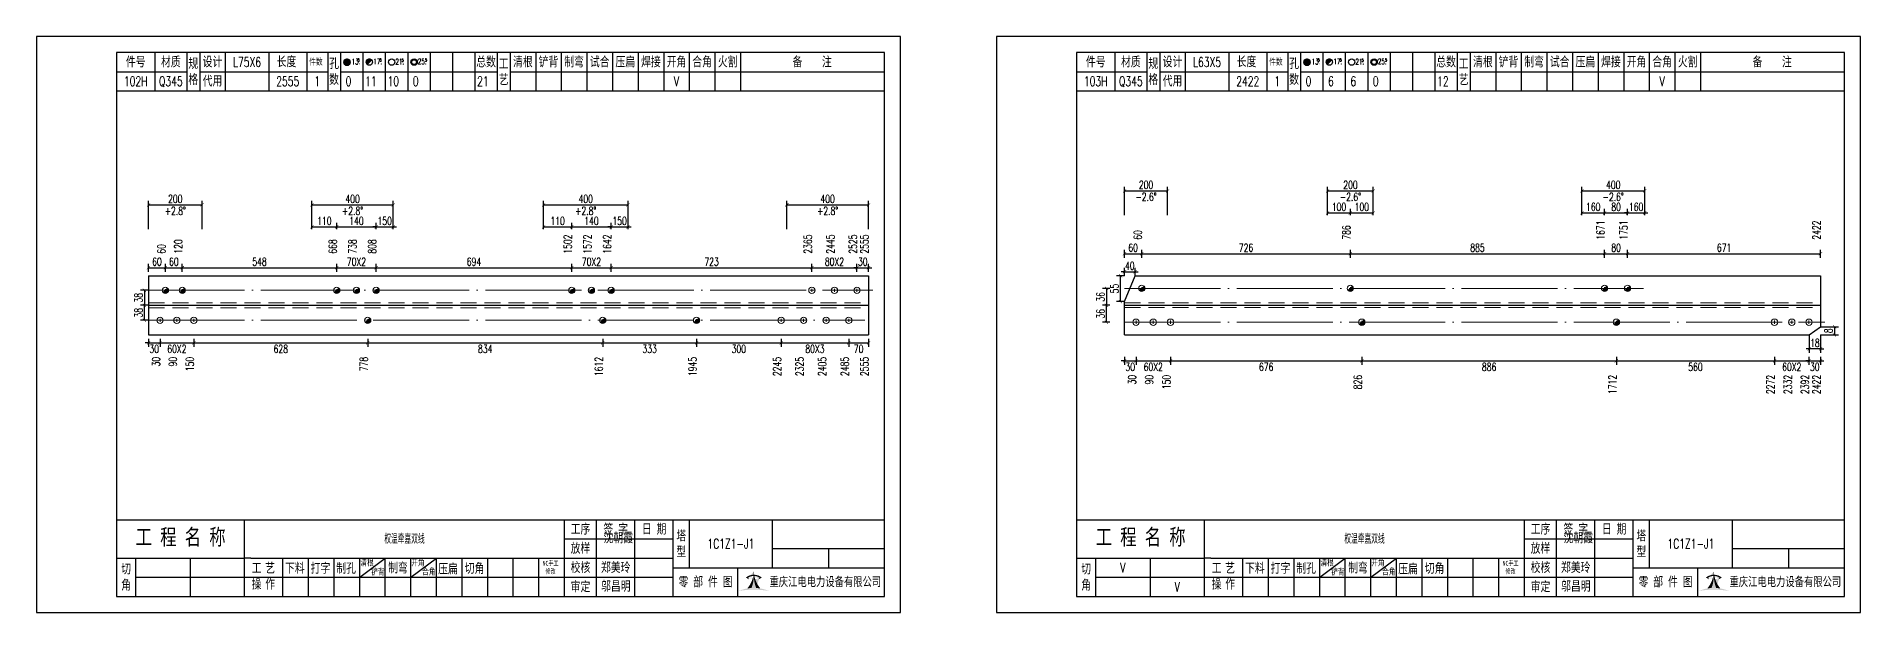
# Model space of a CAD drawing. Header units: millimetres. Extents: x -524 to 9570, y -2481 to 180.
# Drawn here: x 300 to 870, y 0 to 180 of the extents above; entities that cross this region are included whole.
import ezdxf
from ezdxf.enums import TextEntityAlignment as Align

# ---------------------------------------------------------------- set-up
doc = ezdxf.new("R2010")
doc.units = ezdxf.units.MM
doc.header["$LTSCALE"] = 20
doc.header["$PDMODE"] = 1
doc.linetypes.add('DASHDOT2X', pattern=[1.75, 1.5, -0.125, 0, -0.125])
doc.linetypes.add('HIDDEN', pattern=[0.375, 0.25, -0.125])
for name, color, linetype, lineweight in [('1', 7, 'Continuous', 25), ('11', 1, 'Continuous', 13), ('2', 1, 'HIDDEN', 13), ('5', 7, 'Continuous', 13), ('7', 3, 'DASHDOT2X', 13)]:
    doc.layers.add(name, color=color, linetype=linetype, lineweight=lineweight)
doc.styles.get("Standard").update_dxf_attribs({"font": 'simplex', "width": 0.7, "bigfont": 'gbhzfs.shx'})
doc.styles.add('SYMBOL_TXT', font='txt.shx', dxfattribs={"width": 0.6})
doc.styles.add('TITLE_TXT', font='simplex.shx', dxfattribs={"width": 0.75, "height": 2.5, "bigfont": 'gbhzfs.shx'})
doc.dimstyles.new('dimStyle4', dxfattribs={"dimtxt": 2.5, "dimasz": 1, "dimexe": 1.25, "dimexo": 0, "dimgap": 0.63, "dimtad": 2, "dimzin": 0, "dimdsep": 46, "dimtxsty": 'standard', "dimblk": 'ARCHTICK', "dimblk1": 'ARCHTICK', "dimblk2": 'ARCHTICK', "dimcen": 0.09, "dimadec": 0, "dimazin": 0, "dimtfac": 1, "dimtdec": 1, "dimtix": 1, "dimtmove": 2, "dimatfit": 3, "dimfxl": 0, "dimtolj": 1, "dimtzin": 0, "dimarcsym": 0})
doc.dimstyles.get("Standard").update_dxf_attribs({"dimtxt": 2.5, "dimasz": 1, "dimexe": 1.25, "dimexo": 0, "dimgap": 0.63, "dimtad": 1, "dimzin": 0, "dimdsep": 46, "dimtxsty": 'standard', "dimblk": 'ARCHTICK', "dimblk1": 'ARCHTICK', "dimblk2": 'ARCHTICK', "dimcen": 0.09, "dimadec": 0, "dimazin": 0, "dimtfac": 1, "dimtdec": 1, "dimtix": 1, "dimtmove": 2, "dimatfit": 3, "dimfxl": 0, "dimtolj": 1, "dimtzin": 0, "dimarcsym": 0})
pattern_1 = [(0, (-3, 0), (0, 0.0125), [])]

# ---------------------------------------------------------------- blocks, each defined once
blk = doc.blocks.new('M12_HOLE')
h = blk.add_hatch()
h.set_pattern_fill('LINE', scale=0.1, style=0)
h.set_pattern_definition(pattern_1)
h.paths.add_polyline_path([(-5, 0, 1), (-1, 0, 1)])
at = {"color": 7}
blk.add_circle((-3, 0), 2, dxfattribs=at)
at = {"color": 7, "attachment_point": 1, "style": 'SYMBOL_TXT'}
for s, insert, char_height, width in [('13\\f??|b0|i0|c0|p54;.', (-0.1170648347537053, 2.110404609075999), 3.5, 5.707453662650948), ('5', (3.739322910876695, 2.264550918150206), 1.8, 2.930899999712656)]:
    blk.add_mtext(s, dxfattribs=dict(at, insert=insert, char_height=char_height, width=width))
blk = doc.blocks.new('M16_HOLE')
h = blk.add_hatch()
h.set_pattern_fill('LINE', scale=0.1, style=0)
h.set_pattern_definition(pattern_1)
h.paths.add_polyline_path([(-1.585786437626905, 1.414213562373095, 0.668178637919299), (-5, 0, 0.198912367379658), (-4.414213562373095, -1.414213562373095)])
at = {"color": 7}
blk.add_circle((-3, 0), 2, dxfattribs=at)
at = {"color": 7, "attachment_point": 1, "style": 'SYMBOL_TXT'}
for s, insert, char_height, width in [('17.', (-0.443935574240129, 2.13042063441452), 3.5, 6.3164), ('5', (3.564570640825252, 2.25180437378188), 1.8, 1.822)]:
    blk.add_mtext(s, dxfattribs=dict(at, insert=insert, char_height=char_height, width=width))
blk = doc.blocks.new('M20_HOLE')
at = {"color": 7}
blk.add_circle((-3, 0), 2, dxfattribs=at)
at = {"color": 7, "attachment_point": 1, "style": 'SYMBOL_TXT'}
for s, insert, char_height, width in [('21.', (-0.6868754558352066, 2.009036737063269), 3.5, 6.0735), ('5', (3.321630759230175, 2.009036737063269), 1.8, 1.4576)]:
    blk.add_mtext(s, dxfattribs=dict(at, insert=insert, char_height=char_height, width=width))
blk = doc.blocks.new('M24_HOLE')
at = {"color": 7}
for radius in [2, 1.5]:
    blk.add_circle((-3, 0), radius, dxfattribs=at)
at = {"color": 7, "attachment_point": 1, "style": 'SYMBOL_TXT'}
for s, insert, char_height, width in [('25.', (-0.6868754558352066, 2.13042063441452), 3.5, 2.4294), ('5', (3.928980201610216, 2.25180437378188), 1.8, 1.9435)]:
    blk.add_mtext(s, dxfattribs=dict(at, insert=insert, char_height=char_height, width=width))
blk = doc.blocks.new('A$C1E394B87')
for p, q in [((270, 180), (0, 180)), ((0, 180), (0, 0)), ((270, 0), (270, 180)), ((0, 0), (270, 0))]:
    blk.add_line(p, q)
blk = doc.blocks.new('JgCard')
h = blk.add_hatch(color=256)
edge = h.paths.add_edge_path()
edge.add_arc((223.8016524729837, -21.84717885384339), 29.00860721842082, 79.81716678233735, 89.27812697573944)
edge.add_arc((224.5325955616654, -21.84717885384339), 29.00860721842082, 90.72187302426055, 100.1828332176626)
edge.add_arc((224.0279874541857, -3.830853464385541), 11.50536553551401, 89.30709440376557, 113.6959925615352, ccw=False)
edge.add_arc((224.3062605804644, -3.830853464385541), 11.50536553551401, 66.30400743846491, 90.69290559623443, ccw=False)
edge = h.paths.add_edge_path()
edge.add_arc((233.0302112674253, 13.18449056462987), 8.873034629199061, 191.5208225546964, 219.6965150385776)
edge.add_arc((215.3040367672247, 13.18449056462987), 8.873034629199061, 320.3034849614224, 348.4791774453036)
edge.add_arc((214.0326012329333, 11.43447699248611), 10.13453382683302, 338.1301204334909, 359.9154198731663)
edge.add_arc((234.3016468017167, 11.43447699248611), 10.13453382683302, 180.0845801266699, 201.8698795665091)
edge.add_line((225.937925765641, 10.90576856469295), (225.6552856147136, 10.35609493506945))
edge.add_arc((224.1679533083088, 7.853493107532699), 3.957321353349253, 91.41975307934291, 127.4827228769255)
edge.add_arc((215.3040367672247, 13.18449056462987), 8.873034629199061, 351.0860103832611, 357.2867084751834)
edge.add_line((222.396322269009, 10.90576856469295), (222.6789624199364, 10.35609493506945))
edge.add_line((222.6789624199364, 10.35609493506945), (221.7697188924139, 10.86032854938844))
edge.add_line((225.6552856147136, 10.35609493506945), (226.5654915637542, 10.86086227359522))
edge.add_arc((224.2330238305049, 7.883670059543192), 3.536460377387214, 93.80567765797379, 121.2894356209631)
edge.add_arc((224.1012242041452, 7.883670059543192), 3.536460377387214, 58.7105643790368, 86.1943223420262)
edge.add_arc((224.1679533083088, 7.853493107532699), 3.957321353349253, 52.53023982105776, 88.60436076552203)
edge.add_arc((233.0302112674253, 13.18449056462987), 8.873034629199061, 182.7132915248167, 188.9137221835162)
edge.add_line((224.1671240173246, 11.44943760304955), (224.1671240173246, 11.41951638194644))
blk.add_hatch(color=256).paths.add_polyline_path([(224.1671240173246, 11.41951638190653, 0.09534363958971465), (224.8964730213393, 7.65936347788454, -0.02857973389665951), (226.2029576453306, 7.517096850535836, -0.1235627947319866), (224.3359488967444, 11.41233217421416, -0.1204986991669159), (225.937925765641, 10.90576856469295), (225.6552856147136, 10.35609493506945), (226.5654915637542, 10.86086227359522, 0.5402417223769541), (226.575360567148, 10.99431825130466, 0.158715983985349), (224.2643381876442, 11.80964050730302, -0.02706108524003999), (224.1671240173246, 12.76445731824299, -0.02706225299216489), (224.0699034296731, 11.80959959181416, 0.1586661026302013), (221.7598355252794, 10.99377351487396, 0.5401762534625951), (221.7697205382283, 10.86032763670437, -5.881062471050359e-06), (221.7697188924139, 10.86032854938844), (222.6789624199364, 10.35609493506945), (222.396322269009, 10.90576856469295, -0.1204986991669226), (223.9982991379056, 11.41233217421416, -0.1235627947319868), (222.1312903893195, 7.517096850535836, -0.0285797338966575), (223.4377750133108, 7.65936347788454, 0.09534363958971454)])
for p, q in [((265, 175), (25, 175)), ((25, 175), (25, 5)), ((37, 175), (37, 163)), ((47, 175), (47, 163)), ((51, 175), (51, 163)), ((59, 175), (59, 163)), ((72.61005959575064, 175), (72.61005959575061, 163)), ((84.43573710762382, 175), (84.43573710762382, 163)), ((91, 175), (91, 163)), ((95, 175), (95, 163)), ((102, 175), (102, 163)), ((109, 175), (109, 163)), ((116, 175), (116, 163)), ((123, 175), (123, 163)), ((130, 175), (130, 163)), ((137, 175), (137, 163)), ((144, 175), (144, 163)), ((148, 175), (148, 163)), ((156, 175), (156, 163)), ((164, 175), (164, 163)), ((172, 175), (172, 163)), ((180, 175), (180, 163)), ((188, 175), (188, 163)), ((196, 175), (196, 163)), ((204, 175), (204, 163)), ((212, 175), (212, 163)), ((220, 175), (220, 163)), ((265, 5), (265, 175)), ((25, 169), (47, 169)), ((51, 168.9999999999999), (91, 168.9999999999999)), ((95, 168.9999999999999), (144, 168.9999999999999)), ((148, 169), (265, 169)), ((25, 163), (265, 163)), ((25, 29), (265, 29)), ((65, 17), (65, 29)), ((165, 5), (165, 29)), ((175, 5), (175, 29)), ((187, 5), (187, 29)), ((199, 5), (199, 29)), ((204, 29), (204, 14)), ((230, 14), (230, 29)), ((165, 23), (199, 23)), ((230, 20), (265, 20)), ((247.5, 20), (247.5, 14)), ((25, 17), (65, 17)), ((31, 5), (31, 17)), ((48, 17), (48, 5)), ((65, 5), (65, 17)), ((67, 17), (65, 17)), ((67, 17), (165, 17)), ((77, 5), (77, 17)), ((85, 5), (85, 17)), ((93, 5), (93, 17)), ((101, 5), (101, 17)), ((101, 11), (109, 17)), ((109, 5), (109, 17)), ((117, 5), (117, 17)), ((117, 11), (125, 17)), ((125, 5), (125, 17)), ((133, 5), (133, 17)), ((141, 5), (141, 17)), ((149, 5), (149, 17)), ((157, 5), (157, 17)), ((165, 17), (199, 17)), ((199, 14), (265, 14)), ((219.0802760739607, 14), (219.0802760739607, 5)), ((31, 11), (65, 11)), ((65, 11), (165, 11)), ((165, 11), (199, 11)), ((25, 5), (265, 5))]:
    blk.add_line(p, q)
blk.add_lwpolyline([(96.0334779468642, 171.9855941999696, -1), (98.0334779468642, 171.9855941999696, -1)], format="xyb", close=True)
for p in [(65.8050297978753, 166), (145, 96)]:
    blk.add_point(p)
blk.add_blockref('A$C1E394B87', (0, 0))
at = {"xscale": 0.5, "yscale": 0.5, "zscale": 0.5}
for name, p in [('M12_HOLE', (98.5334779468642, 171.9855941999696)), ('M16_HOLE', (105.5, 171.9999999999999)), ('M20_HOLE', (112.5, 171.9999999999999)), ('M24_HOLE', (119.5, 171.9999999999999))]:
    blk.add_blockref(name, p, dxfattribs=at)
at = {"attachment_point": 5, "style": 'TITLE_TXT'}
for s, insert, char_height, width in [('{\\fSimHei|b0|i0|c134|p2;件号}', (31, 172), 3, 15), ('{\\fSimHei|b0|i0|c134|p2;材质}', (42, 172), 3, 8), ('{\\fSimHei|b0|i0|c134|p2;规格}', (49, 169), 3, 4), ('{\\fSimHei|b0|i0|c134|p2;设计}', (55, 171.9999999999999), 3, 8.000000000000014), ('{\\fSimHei|b0|i0|c134|p2;长度}', (78.11684221050325, 172.0531705390044), 3, 8), ('{\\fSimHei|b0|i0|c134|p2;件数}', (87.3041250533895, 171.9999999999999), 2, 8.8244), ('{\\fSimHei|b0|i0|c134|p2;孔数}', (93, 169), 3, 4), ('{\\fSimHei|b0|i0|c134|p2;总数}', (140.5, 171.9999999999999), 3, 7), ('{\\fSimHei|b0|i0|c134|p2;工\\P艺}', (146, 169), 3, 4), ('{\\fSimHei|b0|i0|c134|p2;清根}', (152, 172), 3, 8), ('{\\fSimHei|b0|i0|c134|p2;铲背}', (160, 172), 3, 8), ('{\\fSimHei|b0|i0|c134|p2;制弯}', (168, 172), 3, 8.000000000000028), ('{\\fSimHei|b0|i0|c134|p2;试合}', (176, 172), 3, 8), ('{\\fSimHei|b0|i0|c134|p2;压扁}', (184, 172), 3, 8), ('{\\fSimHei|b0|i0|c134|p2;焊接}', (192, 172), 3, 8), ('{\\fSimHei|b0|i0|c134|p2;开角}', (200, 172), 3, 8.000000000000057), ('{\\fSimHei|b0|i0|c134|p2;合角}', (208, 172), 3, 8), ('{\\fSimHei|b0|i0|c134|p2;火割}', (216, 172), 3, 8), ('{\\fSimHei|b0|i0|c134|p2;备    注}', (242.3967818627186, 171.9765054582008), 3, 22), ('{\\fSimHei|b0|i0|c134|p2;代用}', (55, 166), 3, 8), ('{\\fSimHei|b0|i0|c134|p2;工 程 名 称}', (45.04268864723963, 23.33842704880232), 5, 47.33333333333334), ('{\\fSimHei|b0|i0|c134|p2;工序}', (170, 26), 3, 10), ('{\\fSimHei|b0|i0|c134|p2;签 字}', (181, 26), 3, 12), ('{\\fSimHei|b0|i0|c134|p2;^I沈朝霞}', (181.0520504248258, 23.27747906449889), 3, 12), ('{\\fSimHei|b0|i0|c134|p2;日 期}', (193, 26), 3, 12), ('{\\fSimHei|b0|i0|c134|p2;塔\\P型}', (201.5, 21.5), 3, 5.000000000000028), ('{\\fSimHei|b0|i0|c134|p2;放样}', (170, 20), 3, 10), ('{\\fSimHei|b0|i0|c134|p2;切\\P角}', (28, 11), 3, 6.000000000000004), ('{\\fSimHei|b0|i0|c134|p2;工\\P操}', (68.78408056366106, 11.29930144135182), 3, 6.000000000000004), ('{\\fSimHei|b0|i0|c134|p2;艺\\P作}', (73.01340619218274, 11.29930144135182), 3, 6.000000000000004), ('{\\fSimHei|b0|i0|c134|p2;下料}', (80.74376492044746, 13.75191016783555), 3, 8), ('{\\fSimHei|b0|i0|c134|p2;打字}', (88.74376492044746, 13.75191016783555), 3, 8), ('{\\fSimHei|b0|i0|c134|p2;制孔}', (96.74376492044746, 13.75191016783555), 3, 8.000000000000028), ('{\\fSimHei|b0|i0|c134|p2;清根}', (103.3080888185272, 15.56254542211099), 2, 8), ('{\\fSimHei|b0|i0|c134|p2;铲背}', (106.6982872637203, 12.58010217278223), 2, 8), ('{\\fSimHei|b0|i0|c134|p2;制弯}', (112.9524832210667, 13.86807755023182), 3, 8.000000000000028), ('{\\fSimHei|b0|i0|c134|p2;开角}', (119.2123351337376, 15.54156681030855), 2, 8.000000000000057), ('{\\fSimHei|b0|i0|c134|p2;合角}', (122.601153766583, 12.67610618408509), 2, 8), ('{\\fSimHei|b0|i0|c134|p2;压扁}', (128.5896913500159, 13.56672241423536), 3, 8), ('{\\fSimHei|b0|i0|c134|p2;切角}', (136.8970089545677, 13.6938446517654), 3, 8), ('{\\fSimHei|b0|i0|c134|p2;NC手工修改}', (160.6311373906198, 14.05820252967675), 1.5, 6.204069777279955), ('{\\fSimHei|b0|i0|c134|p2;校核}', (170, 14), 3, 10.00000000000003), ('{\\fSimHei|b0|i0|c134|p2;郑美玲}', (181, 14), 3, 12), ('{\\fSimHei|b0|i0|c134|p2;零 部 件 图}', (209.0827348158753, 9.5), 3, 30.76131175444226), ('{\\fSimHei|b0|i0|c134|p2;重庆江电电力设备有限公司}', (246.5086378857131, 9.475432444103376), 2.772000000000001, 63.29400000000002), ('{\\fSimHei|b0|i0|c134|p2;审定}', (170, 8), 3, 10), ('{\\fSimHei|b0|i0|c134|p2;邬昌明}', (181.0428184060297, 8.12303372435349), 3, 12)]:
    blk.add_mtext(s, dxfattribs=dict(at, insert=insert, char_height=char_height, width=width))
blk = doc.blocks.new('M20')
for p, q in [((-0.5, 0), (0.5, 0)), ((0, -0.5), (0, 0.5))]:
    blk.add_line(p, q)
blk.add_circle((0, 0), 1)
blk = doc.blocks.new('M16')
for p, q in [((-0.7071067811865476, -0.7071067811865476), (0.7071067811865475, 0.7071067811865475)), ((-0.4, 4.898425415289509e-17), (0.4, 0)), ((2.449212707644755e-17, 0.4), (0, -0.4))]:
    blk.add_line(p, q)
blk.add_circle((0, 0), 1)
for centre, radius, end in [((0, 0), 0.8, 45.00000000000001), ((0, 0), 0.6, 45.00000000000001), ((0, 0), 0.4, 45.00000000000001), ((-5.551115123125783e-17, -5.551115123125783e-17), 0.2, 45)]:
    blk.add_arc(centre, radius, 225, end)
blk = doc.blocks.new('_ArchTick')
at = {"color": 0, "linetype": 'ByBlock', "const_width": 0.15}
blk.add_lwpolyline([(-0.5, -0.5), (0.5, 0.5)], dxfattribs=at)
blk = doc.blocks.new('*D43')
at = {"layer": '11', "color": 0, "lineweight": -2}
for p, q in [((335, 85.5), (335, 83)), ((338.6, 85.5), (338.6, 83)), ((335, 84.25), (334, 84.25)), ((335, 84.25), (338.6, 84.25)), ((338.6, 84.25), (339.6, 84.25))]:
    blk.add_line(p, q, dxfattribs=at)
at = {"layer": 'Defpoints', "color": 0}
for p in [(335, 85.5), (338.6, 85.5), (338.6, 84.25)]:
    blk.add_point(p, dxfattribs=at)
at = {"layer": '11', "color": 0, "lineweight": -2}
blk.add_blockref('_ArchTick', (335, 84.25), dxfattribs=at)
at = {"layer": '11', "color": 0, "lineweight": -2, "rotation": 180}
blk.add_blockref('_ArchTick', (338.6, 84.25), dxfattribs=at)
at = {"layer": '11', "color": 0, "insert": (336.8, 82.37), "char_height": 2.5, "attachment_point": 5}
blk.add_mtext('\\A1;30', dxfattribs=at)
blk = doc.blocks.new('*D44')
at = {"layer": '11', "color": 0, "lineweight": -2}
for p, q in [((338.6, 85.5), (338.6, 83)), ((349.1670599082921, 85.5), (349.1670599082921, 83)), ((338.6, 84.25), (349.1670599082921, 84.25))]:
    blk.add_line(p, q, dxfattribs=at)
at = {"layer": 'Defpoints', "color": 0}
for p in [(338.6, 85.5), (349.1670599082921, 85.5), (349.1670599082921, 84.25)]:
    blk.add_point(p, dxfattribs=at)
at = {"layer": '11', "color": 0, "lineweight": -2, "rotation": 180}
blk.add_blockref('_ArchTick', (338.6, 84.25), dxfattribs=at)
at = {"layer": '11', "color": 0, "lineweight": -2}
blk.add_blockref('_ArchTick', (349.1670599082921, 84.25), dxfattribs=at)
at = {"layer": '11', "color": 0, "insert": (343.8835299541461, 82.37), "char_height": 2.5, "attachment_point": 5}
blk.add_mtext('\\A1;60X2', dxfattribs=at)
blk = doc.blocks.new('*D45')
at = {"layer": '11', "color": 0, "lineweight": -2}
for p, q in [((349.1670599082921, 85.5), (349.1670599082921, 83)), ((403.5097717387604, 85.5), (403.5097717387604, 83)), ((349.1670599082921, 84.25), (403.5097717387604, 84.25))]:
    blk.add_line(p, q, dxfattribs=at)
at = {"layer": 'Defpoints', "color": 0}
for p in [(349.1670599082921, 85.5), (403.5097717387604, 85.5), (403.5097717387604, 84.25)]:
    blk.add_point(p, dxfattribs=at)
at = {"layer": '11', "color": 0, "lineweight": -2, "rotation": 180}
blk.add_blockref('_ArchTick', (349.1670599082921, 84.25), dxfattribs=at)
at = {"layer": '11', "color": 0, "lineweight": -2}
blk.add_blockref('_ArchTick', (403.5097717387604, 84.25), dxfattribs=at)
at = {"layer": '11', "color": 0, "insert": (376.3384158235262, 82.37), "char_height": 2.5, "attachment_point": 5}
blk.add_mtext('\\A1;628', dxfattribs=at)
blk = doc.blocks.new('*D46')
at = {"layer": '11', "color": 0, "lineweight": -2}
for p, q in [((403.5097717387604, 85.5), (403.5097717387604, 83)), ((476.9508381013904, 85.5), (476.9508381013904, 83)), ((403.5097717387604, 84.25), (476.9508381013904, 84.25))]:
    blk.add_line(p, q, dxfattribs=at)
at = {"layer": 'Defpoints', "color": 0}
for p in [(403.5097717387604, 85.5), (476.9508381013904, 85.5), (476.9508381013904, 84.25)]:
    blk.add_point(p, dxfattribs=at)
at = {"layer": '11', "color": 0, "lineweight": -2, "rotation": 180}
blk.add_blockref('_ArchTick', (403.5097717387604, 84.25), dxfattribs=at)
at = {"layer": '11', "color": 0, "lineweight": -2}
blk.add_blockref('_ArchTick', (476.9508381013904, 84.25), dxfattribs=at)
at = {"layer": '11', "color": 0, "insert": (440.2303049200754, 82.37), "char_height": 2.5, "attachment_point": 5}
blk.add_mtext('\\A1;834', dxfattribs=at)
blk = doc.blocks.new('*D47')
at = {"layer": '11', "color": 0, "lineweight": -2}
for p, q in [((476.9508381013904, 85.5), (476.9508381013904, 83)), ((506.274429346901, 85.5), (506.274429346901, 83)), ((476.9508381013904, 84.25), (506.274429346901, 84.25))]:
    blk.add_line(p, q, dxfattribs=at)
at = {"layer": 'Defpoints', "color": 0}
for p in [(476.9508381013904, 85.5), (506.274429346901, 85.5), (506.274429346901, 84.25)]:
    blk.add_point(p, dxfattribs=at)
at = {"layer": '11', "color": 0, "lineweight": -2, "rotation": 180}
blk.add_blockref('_ArchTick', (476.9508381013904, 84.25), dxfattribs=at)
at = {"layer": '11', "color": 0, "lineweight": -2}
blk.add_blockref('_ArchTick', (506.274429346901, 84.25), dxfattribs=at)
at = {"layer": '11', "color": 0, "insert": (491.6126337241457, 82.37), "char_height": 2.5, "attachment_point": 5}
blk.add_mtext('\\A1;333', dxfattribs=at)
blk = doc.blocks.new('*D48')
at = {"layer": '11', "color": 0, "lineweight": -2}
for p, q in [((506.274429346901, 85.5), (506.274429346901, 83)), ((532.6920791176312, 85.5), (532.6920791176312, 83)), ((506.274429346901, 84.25), (532.6920791176312, 84.25))]:
    blk.add_line(p, q, dxfattribs=at)
at = {"layer": 'Defpoints', "color": 0}
for p in [(506.274429346901, 85.5), (532.6920791176312, 85.5), (532.6920791176312, 84.25)]:
    blk.add_point(p, dxfattribs=at)
at = {"layer": '11', "color": 0, "lineweight": -2, "rotation": 180}
blk.add_blockref('_ArchTick', (506.274429346901, 84.25), dxfattribs=at)
at = {"layer": '11', "color": 0, "lineweight": -2}
blk.add_blockref('_ArchTick', (532.6920791176312, 84.25), dxfattribs=at)
at = {"layer": '11', "color": 0, "insert": (519.4832542322661, 82.37), "char_height": 2.5, "attachment_point": 5}
blk.add_mtext('\\A1;300', dxfattribs=at)
blk = doc.blocks.new('*D49')
at = {"layer": '11', "color": 0, "lineweight": -2}
for p, q in [((532.6920791176312, 85.5), (532.6920791176312, 83)), ((553.8261989342154, 85.5), (553.8261989342154, 83)), ((532.6920791176312, 84.25), (553.8261989342154, 84.25))]:
    blk.add_line(p, q, dxfattribs=at)
at = {"layer": 'Defpoints', "color": 0}
for p in [(532.6920791176312, 85.5), (553.8261989342154, 85.5), (553.8261989342154, 84.25)]:
    blk.add_point(p, dxfattribs=at)
at = {"layer": '11', "color": 0, "lineweight": -2, "rotation": 180}
blk.add_blockref('_ArchTick', (532.6920791176312, 84.25), dxfattribs=at)
at = {"layer": '11', "color": 0, "lineweight": -2}
blk.add_blockref('_ArchTick', (553.8261989342154, 84.25), dxfattribs=at)
at = {"layer": '11', "color": 0, "insert": (543.2591390259233, 82.37), "char_height": 2.5, "attachment_point": 5}
blk.add_mtext('\\A1;80X3', dxfattribs=at)
blk = doc.blocks.new('*D50')
at = {"layer": '11', "color": 0, "lineweight": -2}
for p, q in [((553.8261989342154, 85.5), (553.8261989342154, 83)), ((560, 85.5), (560, 83)), ((553.8261989342154, 84.25), (560, 84.25))]:
    blk.add_line(p, q, dxfattribs=at)
at = {"layer": 'Defpoints', "color": 0}
for p in [(553.8261989342154, 85.5), (560, 85.5), (560, 84.25)]:
    blk.add_point(p, dxfattribs=at)
at = {"layer": '11', "color": 0, "lineweight": -2, "rotation": 180}
blk.add_blockref('_ArchTick', (553.8261989342154, 84.25), dxfattribs=at)
at = {"layer": '11', "color": 0, "lineweight": -2}
blk.add_blockref('_ArchTick', (560, 84.25), dxfattribs=at)
at = {"layer": '11', "color": 0, "insert": (556.9130994671077, 82.37), "char_height": 2.5, "attachment_point": 5}
blk.add_mtext('\\A1;70', dxfattribs=at)
blk = doc.blocks.new('*D59')
at = {"layer": '11', "color": 0, "lineweight": -2}
for p, q in [((556.4, 106.5), (556.4, 109)), ((560, 106.5), (560, 109)), ((556.4, 107.75), (555.4, 107.75)), ((556.4, 107.75), (560, 107.75)), ((560, 107.75), (561, 107.75))]:
    blk.add_line(p, q, dxfattribs=at)
at = {"layer": 'Defpoints', "color": 0}
for p in [(556.4, 106.5), (560, 107.75), (560, 106.5)]:
    blk.add_point(p, dxfattribs=at)
at = {"layer": '11', "color": 0, "lineweight": -2}
blk.add_blockref('_ArchTick', (556.4, 107.75), dxfattribs=at)
at = {"layer": '11', "color": 0, "lineweight": -2, "rotation": 180}
blk.add_blockref('_ArchTick', (560, 107.75), dxfattribs=at)
at = {"layer": '11', "color": 0, "insert": (558.2, 109.63), "char_height": 2.5, "attachment_point": 5}
blk.add_mtext('\\A1;30', dxfattribs=at)
blk = doc.blocks.new('*D61')
at = {"layer": '1', "color": 0, "lineweight": -2}
for p, q in [((334.75, 100.6866666666667), (332.5, 100.6866666666667)), ((333.75, 100.6866666666667), (333.75, 96)), ((334.75, 96), (332.5, 96))]:
    blk.add_line(p, q, dxfattribs=at)
at = {"layer": 'Defpoints', "color": 0}
for p in [(334.75, 100.6866666666667), (333.75, 96), (334.75, 96)]:
    blk.add_point(p, dxfattribs=at)
at = {"layer": '1', "color": 0, "lineweight": -2}
for p, rotation in [((333.75, 100.6866666666667), 90), ((333.75, 96), 270)]:
    blk.add_blockref('_ArchTick', p, dxfattribs=dict(at, rotation=rotation))
at = {"layer": '1', "color": 0, "insert": (331.87, 98.34333333333339), "char_height": 2.5, "attachment_point": 5, "rotation": 90}
blk.add_mtext('\\A1;38', dxfattribs=at)
blk = doc.blocks.new('*D68')
at = {"layer": '1', "color": 0, "lineweight": -2}
for p, q in [((406.1515367158335, 120.5), (405.1515367158335, 120.5)), ((406.1515367158335, 119.75), (406.1515367158335, 121.75)), ((406.1515367158335, 120.5), (411.467647209485, 120.5)), ((411.467647209485, 119.75), (411.467647209485, 121.75)), ((411.467647209485, 120.5), (412.467647209485, 120.5))]:
    blk.add_line(p, q, dxfattribs=at)
at = {"layer": 'Defpoints', "color": 0}
for p in [(406.1515367158335, 119.75), (411.467647209485, 120.5), (411.467647209485, 119.75)]:
    blk.add_point(p, dxfattribs=at)
at = {"layer": '1', "color": 0, "lineweight": -2}
blk.add_blockref('_ArchTick', (406.1515367158335, 120.5), dxfattribs=at)
at = {"layer": '1', "color": 0, "lineweight": -2, "rotation": 180}
blk.add_blockref('_ArchTick', (411.467647209485, 120.5), dxfattribs=at)
at = {"layer": '1', "color": 0, "insert": (408.8095919626592, 122.38), "char_height": 2.5, "attachment_point": 5}
blk.add_mtext('\\A1;150', dxfattribs=at)
blk = doc.blocks.new('*D72')
at = {"layer": '1', "color": 0, "lineweight": -2}
for p, q in [((479.5926030784635, 120.5), (478.5926030784635, 120.5)), ((479.5926030784635, 119.75), (479.5926030784635, 121.75)), ((479.5926030784635, 120.5), (484.8532352790515, 120.5)), ((484.8532352790515, 119.75), (484.8532352790515, 121.75)), ((484.8532352790515, 120.5), (485.8532352790515, 120.5))]:
    blk.add_line(p, q, dxfattribs=at)
at = {"layer": 'Defpoints', "color": 0}
for p in [(479.5926030784635, 119.75), (484.8532352790515, 120.5), (484.8532352790515, 119.75)]:
    blk.add_point(p, dxfattribs=at)
at = {"layer": '1', "color": 0, "lineweight": -2}
blk.add_blockref('_ArchTick', (479.5926030784635, 120.5), dxfattribs=at)
at = {"layer": '1', "color": 0, "lineweight": -2, "rotation": 180}
blk.add_blockref('_ArchTick', (484.8532352790515, 120.5), dxfattribs=at)
at = {"layer": '1', "color": 0, "insert": (482.2229191787575, 122.38), "char_height": 2.5, "attachment_point": 5}
blk.add_mtext('\\A1;150', dxfattribs=at)
blk = doc.blocks.new('*D75')
at = {"layer": '11', "color": 0, "lineweight": -2}
for p, q in [((640, 79.875), (640, 77.375)), ((643.6, 79.875), (643.6, 77.375)), ((640, 78.625), (639, 78.625)), ((640, 78.625), (643.6, 78.625)), ((643.6, 78.625), (644.6, 78.625))]:
    blk.add_line(p, q, dxfattribs=at)
at = {"layer": 'Defpoints', "color": 0}
for p in [(640, 79.875), (643.6, 79.875), (643.6, 78.625)]:
    blk.add_point(p, dxfattribs=at)
at = {"layer": '11', "color": 0, "lineweight": -2}
blk.add_blockref('_ArchTick', (640, 78.625), dxfattribs=at)
at = {"layer": '11', "color": 0, "lineweight": -2, "rotation": 180}
blk.add_blockref('_ArchTick', (643.6, 78.625), dxfattribs=at)
at = {"layer": '11', "color": 0, "insert": (641.8, 76.745), "char_height": 2.5, "attachment_point": 5}
blk.add_mtext('\\A1;30', dxfattribs=at)
blk = doc.blocks.new('*D76')
at = {"layer": '11', "color": 0, "lineweight": -2}
for p, q in [((643.6, 79.875), (643.6, 77.375)), ((654.3740993747375, 79.875), (654.3740993747375, 77.375)), ((643.6, 78.625), (654.3740993747375, 78.625))]:
    blk.add_line(p, q, dxfattribs=at)
at = {"layer": 'Defpoints', "color": 0}
for p in [(643.6, 79.875), (654.3740993747375, 79.875), (654.3740993747375, 78.625)]:
    blk.add_point(p, dxfattribs=at)
at = {"layer": '11', "color": 0, "lineweight": -2, "rotation": 180}
blk.add_blockref('_ArchTick', (643.6, 78.625), dxfattribs=at)
at = {"layer": '11', "color": 0, "lineweight": -2}
blk.add_blockref('_ArchTick', (654.3740993747375, 78.625), dxfattribs=at)
at = {"layer": '11', "color": 0, "insert": (648.9870496873688, 76.745), "char_height": 2.5, "attachment_point": 5}
blk.add_mtext('\\A1;60X2', dxfattribs=at)
blk = doc.blocks.new('*D77')
at = {"layer": '11', "color": 0, "lineweight": -2}
for p, q in [((654.3740993747375, 79.875), (654.3740993747375, 77.375)), ((714.1617173627762, 79.875), (714.1617173627762, 77.375)), ((654.3740993747375, 78.625), (714.1617173627762, 78.625))]:
    blk.add_line(p, q, dxfattribs=at)
at = {"layer": 'Defpoints', "color": 0}
for p in [(654.3740993747375, 79.875), (714.1617173627762, 79.875), (714.1617173627762, 78.625)]:
    blk.add_point(p, dxfattribs=at)
at = {"layer": '11', "color": 0, "lineweight": -2, "rotation": 180}
blk.add_blockref('_ArchTick', (654.3740993747375, 78.625), dxfattribs=at)
at = {"layer": '11', "color": 0, "lineweight": -2}
blk.add_blockref('_ArchTick', (714.1617173627762, 78.625), dxfattribs=at)
at = {"layer": '11', "color": 0, "insert": (684.2679083687569, 76.745), "char_height": 2.5, "attachment_point": 5}
blk.add_mtext('\\A1;676', dxfattribs=at)
blk = doc.blocks.new('*D78')
at = {"layer": '11', "color": 0, "lineweight": -2}
for p, q in [((714.1617173627762, 79.875), (714.1617173627762, 77.375)), ((793.7104844129212, 79.875), (793.7104844129212, 77.375)), ((714.1617173627762, 78.625), (793.7104844129212, 78.625))]:
    blk.add_line(p, q, dxfattribs=at)
at = {"layer": 'Defpoints', "color": 0}
for p in [(714.1617173627762, 79.875), (793.7104844129212, 79.875), (793.7104844129212, 78.625)]:
    blk.add_point(p, dxfattribs=at)
at = {"layer": '11', "color": 0, "lineweight": -2, "rotation": 180}
blk.add_blockref('_ArchTick', (714.1617173627762, 78.625), dxfattribs=at)
at = {"layer": '11', "color": 0, "lineweight": -2}
blk.add_blockref('_ArchTick', (793.7104844129212, 78.625), dxfattribs=at)
at = {"layer": '11', "color": 0, "insert": (753.9361008878487, 76.745), "char_height": 2.5, "attachment_point": 5}
blk.add_mtext('\\A1;886', dxfattribs=at)
blk = doc.blocks.new('*D79')
at = {"layer": '11', "color": 0, "lineweight": -2}
for p, q in [((793.7104844129212, 79.875), (793.7104844129212, 77.375)), ((843.1259006252626, 79.875), (843.1259006252626, 77.375)), ((793.7104844129212, 78.625), (843.1259006252626, 78.625))]:
    blk.add_line(p, q, dxfattribs=at)
at = {"layer": 'Defpoints', "color": 0}
for p in [(793.7104844129212, 79.875), (843.1259006252626, 79.875), (843.1259006252626, 78.625)]:
    blk.add_point(p, dxfattribs=at)
at = {"layer": '11', "color": 0, "lineweight": -2, "rotation": 180}
blk.add_blockref('_ArchTick', (793.7104844129212, 78.625), dxfattribs=at)
at = {"layer": '11', "color": 0, "lineweight": -2}
blk.add_blockref('_ArchTick', (843.1259006252626, 78.625), dxfattribs=at)
at = {"layer": '11', "color": 0, "insert": (818.4181925190919, 76.745), "char_height": 2.5, "attachment_point": 5}
blk.add_mtext('\\A1;560', dxfattribs=at)
blk = doc.blocks.new('*D80')
at = {"layer": '11', "color": 0, "lineweight": -2}
for p, q in [((843.1259006252626, 79.875), (843.1259006252626, 77.375)), ((853.9000000000001, 79.875), (853.9000000000001, 77.375)), ((843.1259006252626, 78.625), (853.9000000000001, 78.625))]:
    blk.add_line(p, q, dxfattribs=at)
at = {"layer": 'Defpoints', "color": 0}
for p in [(843.1259006252626, 79.875), (853.9000000000001, 79.875), (853.9000000000001, 78.625)]:
    blk.add_point(p, dxfattribs=at)
at = {"layer": '11', "color": 0, "lineweight": -2, "rotation": 180}
blk.add_blockref('_ArchTick', (843.1259006252626, 78.625), dxfattribs=at)
at = {"layer": '11', "color": 0, "lineweight": -2}
blk.add_blockref('_ArchTick', (853.9000000000001, 78.625), dxfattribs=at)
at = {"layer": '11', "color": 0, "insert": (848.5129503126313, 76.745), "char_height": 2.5, "attachment_point": 5}
blk.add_mtext('\\A1;60X2', dxfattribs=at)
blk = doc.blocks.new('*D81')
at = {"layer": '11', "color": 0, "lineweight": -2}
for p, q in [((853.9000000000001, 79.875), (853.9000000000001, 77.375)), ((857.5, 79.875), (857.5, 77.375)), ((853.9000000000001, 78.625), (852.9000000000001, 78.625)), ((853.9000000000001, 78.625), (857.5, 78.625)), ((857.5, 78.625), (858.5, 78.625))]:
    blk.add_line(p, q, dxfattribs=at)
at = {"layer": 'Defpoints', "color": 0}
for p in [(853.9000000000001, 79.875), (857.5, 79.875), (857.5, 78.625)]:
    blk.add_point(p, dxfattribs=at)
at = {"layer": '11', "color": 0, "lineweight": -2}
blk.add_blockref('_ArchTick', (853.9000000000001, 78.625), dxfattribs=at)
at = {"layer": '11', "color": 0, "lineweight": -2, "rotation": 180}
blk.add_blockref('_ArchTick', (857.5, 78.625), dxfattribs=at)
at = {"layer": '11', "color": 0, "insert": (855.7, 76.745), "char_height": 2.5, "attachment_point": 5}
blk.add_mtext('\\A1;30', dxfattribs=at)
blk = doc.blocks.new('*D88')
at = {"layer": '11', "color": 0, "lineweight": -2}
for p, q in [((640, 106.5), (639, 106.5)), ((640, 105.25), (640, 107.75)), ((640, 106.5), (643.3070002553868, 106.5)), ((643.3070002553868, 105.25), (643.3070002553868, 107.75)), ((643.3070002553868, 106.5), (644.3070002553868, 106.5))]:
    blk.add_line(p, q, dxfattribs=at)
at = {"layer": 'Defpoints', "color": 0}
for p in [(640, 105.25), (643.3070002553868, 106.5), (643.3070002553868, 105.25)]:
    blk.add_point(p, dxfattribs=at)
at = {"layer": '11', "color": 0, "lineweight": -2}
blk.add_blockref('_ArchTick', (640, 106.5), dxfattribs=at)
at = {"layer": '11', "color": 0, "lineweight": -2, "rotation": 180}
blk.add_blockref('_ArchTick', (643.3070002553868, 106.5), dxfattribs=at)
at = {"layer": '11', "color": 0, "insert": (641.6535001276934, 108.38), "char_height": 2.5, "attachment_point": 5}
blk.add_mtext('\\A1;40', dxfattribs=at)
blk = doc.blocks.new('*D89')
at = {"layer": '11', "color": 0, "lineweight": -2}
for p, q in [((857.5, 89.31362107614405), (863.125, 89.31362107614405)), ((857.5, 86.75), (863.125, 86.75)), ((861.875, 89.31362107614405), (861.875, 86.75))]:
    blk.add_line(p, q, dxfattribs=at)
at = {"layer": 'Defpoints', "color": 0}
for p in [(857.5, 89.31362107614405), (857.5, 86.75), (861.875, 86.75)]:
    blk.add_point(p, dxfattribs=at)
at = {"layer": '11', "color": 0, "lineweight": -2}
for p, rotation in [((861.875, 89.31362107614405), 90), ((861.875, 86.75), 270)]:
    blk.add_blockref('_ArchTick', p, dxfattribs=dict(at, rotation=rotation))
at = {"layer": '11', "color": 0, "insert": (859.995, 88.03181053807215), "char_height": 2.5, "attachment_point": 5, "rotation": 90}
blk.add_mtext('\\A1;8', dxfattribs=at)
blk = doc.blocks.new('*D90')
at = {"layer": '11', "color": 0, "lineweight": -2}
for p, q in [((853.9761904761905, 86.75), (853.9761904761905, 81.125)), ((857.5, 86.75), (857.5, 81.125)), ((853.9761904761905, 82.375), (852.9761904761905, 82.375)), ((857.5, 82.375), (853.9761904761905, 82.375)), ((857.5, 82.375), (858.5, 82.375))]:
    blk.add_line(p, q, dxfattribs=at)
at = {"layer": 'Defpoints', "color": 0}
for p in [(853.9761904761905, 86.75), (857.5, 86.75), (853.9761904761905, 82.375)]:
    blk.add_point(p, dxfattribs=at)
at = {"layer": '11', "color": 0, "lineweight": -2}
blk.add_blockref('_ArchTick', (853.9761904761905, 82.375), dxfattribs=at)
at = {"layer": '11', "color": 0, "lineweight": -2, "rotation": 180}
blk.add_blockref('_ArchTick', (857.5, 82.375), dxfattribs=at)
at = {"layer": '11', "color": 0, "insert": (855.7380952380952, 84.255), "char_height": 2.5, "attachment_point": 5}
blk.add_mtext('\\A1;18', dxfattribs=at)
blk = doc.blocks.new('*D92')
at = {"layer": '1', "color": 0, "lineweight": -2}
for p, q in [((635.375, 101.2857142857143), (633.125, 101.2857142857143)), ((634.375, 101.2857142857143), (634.375, 96)), ((635.375, 96), (633.125, 96))]:
    blk.add_line(p, q, dxfattribs=at)
at = {"layer": 'Defpoints', "color": 0}
for p in [(635.375, 101.2857142857143), (634.375, 96), (635.375, 96)]:
    blk.add_point(p, dxfattribs=at)
at = {"layer": '1', "color": 0, "lineweight": -2}
for p, rotation in [((634.375, 101.2857142857143), 90), ((634.375, 96), 270)]:
    blk.add_blockref('_ArchTick', p, dxfattribs=dict(at, rotation=rotation))
at = {"layer": '1', "color": 0, "insert": (632.495, 98.64285714285724), "char_height": 2.5, "attachment_point": 5, "rotation": 90}
blk.add_mtext('\\A1;36', dxfattribs=at)
blk = doc.blocks.new('*D101')
at = {"layer": '1', "color": 0, "lineweight": -2}
for p, q in [((797.2120667097109, 124.125), (797.2120667097109, 126.125)), ((802.5570047393378, 124.125), (802.5570047393378, 126.125)), ((797.2120667097109, 124.875), (796.2120667097109, 124.875)), ((797.2120667097109, 124.875), (802.5570047393378, 124.875)), ((802.5570047393378, 124.875), (803.5570047393378, 124.875))]:
    blk.add_line(p, q, dxfattribs=at)
at = {"layer": 'Defpoints', "color": 0}
for p in [(797.2120667097109, 124.125), (802.5570047393378, 124.875), (802.5570047393378, 124.125)]:
    blk.add_point(p, dxfattribs=at)
at = {"layer": '1', "color": 0, "lineweight": -2}
blk.add_blockref('_ArchTick', (797.2120667097109, 124.875), dxfattribs=at)
at = {"layer": '1', "color": 0, "lineweight": -2, "rotation": 180}
blk.add_blockref('_ArchTick', (802.5570047393378, 124.875), dxfattribs=at)
at = {"layer": '1', "color": 0, "insert": (799.8845357245243, 126.755), "char_height": 2.5, "attachment_point": 5}
blk.add_mtext('\\A1;160', dxfattribs=at)

msp = doc.modelspace()

# ---------------------------------------------------------------- linework, layer by layer
at = {"layer": '1'}
for p, q in [((335, 105.25), (335, 86.75)), ((335, 105.25), (560, 105.25)), ((560, 105.25), (560, 86.75)), ((640, 97.17460317460318), (643.3070002553868, 105.25)), ((643.3070002553868, 105.25), (857.5, 105.25)), ((857.5, 105.25), (857.5, 96)), ((640, 96), (640, 97.17460317460318)), ((335, 96), (560, 96)), ((640, 86.75), (640, 96)), ((640, 96), (857.5, 96)), ((857.5, 96), (857.5, 89.31362107614405)), ((335, 86.75), (560, 86.75)), ((640, 86.75), (853.9761904761905, 86.75)), ((853.9761904761905, 86.75), (857.5, 89.31362107614405))]:
    msp.add_line(p, q, dxfattribs=at)
at = {"layer": '2'}
for p, q in [((335, 96.74), (560, 96.74)), ((335, 95.26), (560, 95.26)), ((640, 96.73412698412699), (857.5, 96.73412698412699)), ((640, 95.26587301587301), (857.5, 95.26587301587301))]:
    msp.add_line(p, q, dxfattribs=at)
at = {"layer": '7'}
for p, q in [((335, 100.6866666666667), (561.4, 100.6866666666667)), ((640, 101.2857142857143), (802.2120667097109, 101.2857142857143)), ((335, 91.31333333333333), (558.8261989342154, 91.31333333333333)), ((640, 90.71428571428571), (858.9000000000001, 90.71428571428571))]:
    msp.add_line(p, q, dxfattribs=at)

# ---------------------------------------------------------------- block references
at = {"layer": '1'}
for p in [(300, 0), (600, 0)]:
    msp.add_blockref('JgCard', p, dxfattribs=at)
at = {"layer": '5'}
for name, p in [('M16', (340.283529954146, 100.6866666666667)), ('M16', (345.5670599082921, 100.6866666666667)), ('M16', (393.8233001561593, 100.6866666666667)), ('M16', (399.9874184359963, 100.6866666666667)), ('M16', (406.1515367158335, 100.6866666666667)), ('M16', (467.2643665187894, 100.6866666666667)), ('M16', (473.4284847986264, 100.6866666666667)), ('M16', (479.5926030784635, 100.6866666666667)), ('M20', (542.3105867889439, 100.6866666666667)), ('M20', (549.3552933944719, 100.6866666666667)), ('M20', (556.4, 100.6866666666667)), ('M16', (645.3870496873687, 101.2857142857143)), ('M16', (710.5703509045304, 101.2857142857143)), ('M16', (790.0293337932193, 101.2857142857143)), ('M16', (797.2120667097109, 101.2857142857143)), ('M20', (338.6, 91.31333333333333)), ('M20', (343.8835299541461, 91.31333333333333)), ('M20', (349.1670599082921, 91.31333333333333)), ('M16', (403.5097717387604, 91.31333333333333)), ('M16', (476.9508381013904, 91.31333333333333)), ('M16', (506.274429346901, 91.31333333333333)), ('M20', (532.6920791176312, 91.31333333333333)), ('M20', (539.7367857231593, 91.31333333333333)), ('M20', (546.7814923286874, 91.31333333333333)), ('M20', (553.8261989342154, 91.31333333333333)), ('M20', (643.6, 90.71428571428571)), ('M20', (648.9870496873688, 90.71428571428571)), ('M20', (654.3740993747375, 90.71428571428571)), ('M16', (714.1617173627762, 90.71428571428571)), ('M16', (793.7104844129212, 90.71428571428571)), ('M20', (843.1259006252626, 90.71428571428571)), ('M20', (848.5129503126313, 90.71428571428571)), ('M20', (853.9000000000001, 90.71428571428571))]:
    msp.add_blockref(name, p, dxfattribs=at)

# ---------------------------------------------------------------- texts
at = {"layer": '1', "width": 0.7}
for s, p in [('L75X6', (365.8050297978753, 172)), ('L63X5', (665.8050297978754, 172)), ('102H', (331, 166)), ('Q345', (342, 166)), ('2555', (378.5228983516872, 166)), ('1', (387.7178685538119, 166)), ('0', (397.5, 166)), ('11', (404.5, 166)), ('10', (411.5, 166)), ('0', (418.5, 166)), ('21', (439.5, 166)), ('V', (500, 166)), ('103H', (631, 166)), ('Q345', (642, 166)), ('2422', (678.5228983516872, 166)), ('1', (687.717868553812, 166)), ('0', (697.5, 166)), ('6', (704.5, 166)), ('6', (711.5, 166)), ('0', (718.5, 166)), ('12', (739.5, 166)), ('V', (808, 166)), ('权温牵嘉双线', (415, 23)), ('1C1Z1-J1', (517, 21.5)), ('权温牵嘉双线', (715, 23)), ('1C1Z1-J1', (817, 21.5)), ('V', (639.5, 14)), ('V', (656.5, 8))]:
    msp.add_text(s, height=3, dxfattribs=at).set_placement(p, align=Align.MIDDLE_CENTER)
for s, p in [('-2.6°', (646.7381288793172, 131.125)), ('-2.6°', (710.6118119281139, 131.125)), ('-2.6°', (792.7301829674414, 131.125)), ('+2.8°', (343.3766643242581, 126.75)), ('+2.8°', (398.7820186283492, 126.75)), ('+2.8°', (471.6444103936864, 126.75)), ('+2.8°', (547.2314692774803, 126.75))]:
    msp.add_text(s, height=2.5, dxfattribs=at).set_placement(p, align=Align.TOP_CENTER)
for s, p in [('786', (710.5703509045304, 116.5)), ('1671', (790.0293337932193, 116.5)), ('1751', (797.2120667097109, 116.5)), ('2422', (857.5, 116.5)), ('60', (340.283529954146, 112.125)), ('120', (345.5670599082921, 112.125)), ('668', (393.8233001561593, 112.125)), ('738', (399.9874184359963, 112.125)), ('808', (406.1515367158335, 112.125)), ('1502', (467.2643665187894, 112.125)), ('1572', (473.4284847986264, 112.125)), ('1642', (479.5926030784635, 112.125)), ('2365', (542.3105867889439, 112.125)), ('2445', (549.3552933944719, 112.125)), ('2525', (556.4, 112.125)), ('2555', (560, 112.125)), ('60', (645.3870496873687, 116.5))]:
    msp.add_text(s, height=2.5, rotation=90, dxfattribs=at).set_placement(p)
for s, p in [('30', (338.6, 79.875)), ('90', (343.8835299541461, 79.875)), ('150', (349.1670599082921, 79.875)), ('778', (403.5097717387604, 79.875)), ('1612', (476.9508381013904, 79.875)), ('1945', (506.274429346901, 79.875)), ('2245', (532.6920791176312, 79.875)), ('2325', (539.7367857231593, 79.875)), ('2405', (546.7814923286874, 79.875)), ('2485', (553.8261989342154, 79.875)), ('2555', (560, 79.875)), ('30', (643.6, 74.25)), ('90', (648.9870496873688, 74.25)), ('150', (654.3740993747375, 74.25)), ('826', (714.1617173627762, 74.25)), ('1712', (793.7104844129212, 74.25)), ('2272', (843.1259006252626, 74.25)), ('2332', (848.5129503126313, 74.25)), ('2392', (853.9000000000001, 74.25)), ('2422', (857.5, 74.25))]:
    msp.add_text(s, height=2.5, rotation=90, dxfattribs=at).set_placement(p, align=Align.RIGHT)

# ---------------------------------------------------------------- dimensions: what is measured, and where the dimension line sits
at = {"layer": '1'}
for base, p1, p2, text in [((653.4762577586343, 131.75), (640, 124.125), (653.4762577586343, 124.125), '200'), ((717.7374094171078, 131.75), (703.4862144391199, 124.125), (717.7374094171078, 124.125), '200'), ((802.5570047393378, 131.75), (782.9033611955449, 124.125), (802.5570047393378, 124.125), '400'), ((351.7533286485161, 127.375), (335, 119.75), (351.7533286485161, 119.75), '200'), ((411.467647209485, 127.375), (386.0963900472135, 119.75), (411.467647209485, 119.75), '400'), ((484.8532352790515, 127.375), (458.4355855083213, 119.75), (484.8532352790515, 119.75), '400'), ((560, 127.375), (534.4629385549607, 119.75), (560, 119.75), '400'), ((710.5703509045304, 124.875), (703.4862144391199, 124.125), (710.5703509045304, 124.125), '100'), ((717.7374094171078, 124.875), (710.5703509045304, 124.125), (717.7374094171078, 124.125), '100'), ((790.0293337932193, 124.875), (782.9033611955449, 124.125), (790.0293337932193, 124.125), '160'), ((797.2120667097109, 124.875), (790.0293337932193, 124.125), (797.2120667097109, 124.125), '80'), ((393.8233001561593, 120.5), (386.0963900472135, 119.75), (393.8233001561593, 119.75), '110'), ((406.1515367158335, 120.5), (393.8233001561593, 119.75), (406.1515367158335, 119.75), '140'), ((467.2643665187894, 120.5), (458.4355855083213, 119.75), (467.2643665187894, 119.75), '110'), ((479.5926030784635, 120.5), (467.2643665187894, 119.75), (479.5926030784635, 119.75), '140')]:
    msp.add_linear_dim(base=base, p1=p1, p2=p2, text=text, dimstyle='standard', override={"dimtxt": 2.5}, dxfattribs=at).render()
for base, p1, p2, text, picture, middle in [((802.5570047393378, 124.875), (797.2120667097109, 124.125), (802.5570047393378, 124.125), '160', '*D101', (799.8845357245243, 126.755)), ((411.467647209485, 120.5), (406.1515367158335, 119.75), (411.467647209485, 119.75), '150', '*D68', (408.8095919626592, 122.38)), ((484.8532352790515, 120.5), (479.5926030784635, 119.75), (484.8532352790515, 119.75), '150', '*D72', (482.2229191787575, 122.38))]:
    dim = msp.add_linear_dim(base=base, p1=p1, p2=p2, text=text, dimstyle='standard', override={"dimtxt": 2.5}, dxfattribs=at)
    dim.commit()
    dim.dimension.update_dxf_attribs({"geometry": picture, "text_midpoint": middle})
for base, p1, p2, text, picture, middle in [((333.75, 96), (334.75, 100.6866666666667), (334.75, 96), '38', '*D61', (331.87, 98.34333333333339)), ((634.375, 96), (635.375, 101.2857142857143), (635.375, 96), '36', '*D92', (632.495, 98.64285714285724))]:
    dim = msp.add_linear_dim(base=base, p1=p1, p2=p2, angle=90, text=text, dimstyle='standard', override={"dimtxt": 2.5}, dxfattribs=at)
    dim.commit()
    dim.dimension.update_dxf_attribs({"geometry": picture, "text_midpoint": middle})
for base, p1, p2, text in [((333.75, 96), (334.75, 91.31333333333333), (334.75, 96), '38'), ((634.375, 96), (635.375, 90.71428571428571), (635.375, 96), '36')]:
    msp.add_linear_dim(base=base, p1=p1, p2=p2, angle=90, text=text, dimstyle='standard', override={"dimtxt": 2.5}, dxfattribs=at).render()
at = {"layer": '11'}
for base, p1, p2, text in [((645.3870496873687, 112.125), (640, 110.875), (645.3870496873687, 110.875), '60'), ((710.5703509045304, 112.125), (645.3870496873687, 110.875), (710.5703509045304, 110.875), '726'), ((790.0293337932193, 112.125), (710.5703509045304, 110.875), (790.0293337932193, 110.875), '885'), ((797.2120667097109, 112.125), (790.0293337932193, 110.875), (797.2120667097109, 110.875), '80'), ((857.5, 112.125), (797.2120667097109, 110.875), (857.5, 110.875), '671'), ((340.283529954146, 107.75), (335, 106.5), (340.283529954146, 106.5), '60'), ((345.5670599082921, 107.75), (340.283529954146, 106.5), (345.5670599082921, 106.5), '60'), ((393.8233001561593, 107.75), (345.5670599082921, 106.5), (393.8233001561593, 106.5), '548'), ((406.1515367158335, 107.75), (393.8233001561593, 106.5), (406.1515367158335, 106.5), '70X2'), ((467.2643665187894, 107.75), (406.1515367158335, 106.5), (467.2643665187894, 106.5), '694'), ((479.5926030784635, 107.75), (467.2643665187894, 106.5), (479.5926030784635, 106.5), '70X2'), ((542.3105867889439, 107.75), (479.5926030784635, 106.5), (542.3105867889439, 106.5), '723'), ((556.4, 107.75), (542.3105867889439, 106.5), (556.4, 106.5), '80X2')]:
    msp.add_linear_dim(base=base, p1=p1, p2=p2, text=text, dimstyle='standard', override={"dimtxt": 2.5}, dxfattribs=at).render()
for base, p1, p2, text, dimstyle, picture, middle in [((560, 107.75), (556.4, 106.5), (560, 106.5), '30', 'standard', '*D59', (558.2, 109.63)), ((643.3070002553868, 106.5), (640, 105.25), (643.3070002553868, 105.25), '40', 'standard', '*D88', (641.6535001276934, 108.38)), ((338.6, 84.25), (335, 85.5), (338.6, 85.5), '30', 'dimStyle4', '*D43', (336.8, 82.37)), ((349.1670599082921, 84.25), (338.6, 85.5), (349.1670599082921, 85.5), '60X2', 'dimStyle4', '*D44', (343.8835299541461, 82.37)), ((403.5097717387604, 84.25), (349.1670599082921, 85.5), (403.5097717387604, 85.5), '628', 'dimStyle4', '*D45', (376.3384158235262, 82.37)), ((476.9508381013904, 84.25), (403.5097717387604, 85.5), (476.9508381013904, 85.5), '834', 'dimStyle4', '*D46', (440.2303049200754, 82.37)), ((506.274429346901, 84.25), (476.9508381013904, 85.5), (506.274429346901, 85.5), '333', 'dimStyle4', '*D47', (491.6126337241457, 82.37)), ((532.6920791176312, 84.25), (506.274429346901, 85.5), (532.6920791176312, 85.5), '300', 'dimStyle4', '*D48', (519.4832542322661, 82.37)), ((553.8261989342154, 84.25), (532.6920791176312, 85.5), (553.8261989342154, 85.5), '80X3', 'dimStyle4', '*D49', (543.2591390259233, 82.37)), ((560, 84.25), (553.8261989342154, 85.5), (560, 85.5), '70', 'dimStyle4', '*D50', (556.9130994671077, 82.37)), ((853.9761904761905, 82.375), (857.5, 86.75), (853.9761904761905, 86.75), '18', 'standard', '*D90', (855.7380952380952, 84.255)), ((643.6, 78.625), (640, 79.875), (643.6, 79.875), '30', 'dimStyle4', '*D75', (641.8, 76.745)), ((654.3740993747375, 78.625), (643.6, 79.875), (654.3740993747375, 79.875), '60X2', 'dimStyle4', '*D76', (648.9870496873688, 76.745)), ((714.1617173627762, 78.625), (654.3740993747375, 79.875), (714.1617173627762, 79.875), '676', 'dimStyle4', '*D77', (684.2679083687569, 76.745)), ((793.7104844129212, 78.625), (714.1617173627762, 79.875), (793.7104844129212, 79.875), '886', 'dimStyle4', '*D78', (753.9361008878487, 76.745)), ((843.1259006252626, 78.625), (793.7104844129212, 79.875), (843.1259006252626, 79.875), '560', 'dimStyle4', '*D79', (818.4181925190919, 76.745)), ((853.9000000000001, 78.625), (843.1259006252626, 79.875), (853.9000000000001, 79.875), '60X2', 'dimStyle4', '*D80', (848.5129503126313, 76.745)), ((857.5, 78.625), (853.9000000000001, 79.875), (857.5, 79.875), '30', 'dimStyle4', '*D81', (855.7, 76.745))]:
    dim = msp.add_linear_dim(base=base, p1=p1, p2=p2, text=text, dimstyle=dimstyle, override={"dimtxt": 2.5}, dxfattribs=at)
    dim.commit()
    dim.dimension.update_dxf_attribs({"geometry": picture, "text_midpoint": middle})
msp.add_linear_dim(base=(638.75, 105.25), p1=(640, 97.17460317460318), p2=(640, 105.25), angle=90, text='55', dimstyle='standard', override={"dimtxt": 2.5}, dxfattribs=at).render()
dim = msp.add_linear_dim(base=(861.875, 86.75), p1=(857.5, 89.31362107614405), p2=(857.5, 86.75), angle=90, text='8', dimstyle='standard', override={"dimtxt": 2.5}, dxfattribs=at)
dim.commit()
dim.dimension.update_dxf_attribs({"geometry": '*D89', "text_midpoint": (859.995, 88.03181053807215)})

doc.saveas('drawing.dxf')
